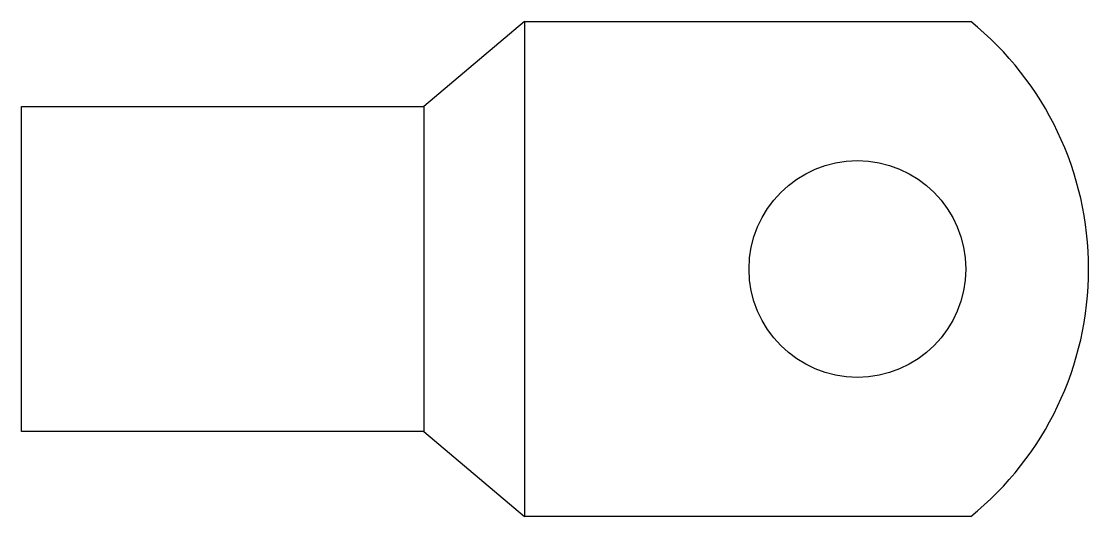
# Model space of a CAD drawing. Extents: x 0 to 68.9, y 0 to 32.
import ezdxf

# ---------------------------------------------------------------- set-up
doc = ezdxf.new("R2010")
doc.units = 0

# ---------------------------------------------------------------- blocks, each defined once
blk = doc.blocks.new('SC150_c')
for p, q in [((-21.5, 16), (-28, 10.5)), ((-21.5, 16), (-21.5, -16)), ((-28, 10.5), (-28, -10.5)), ((-28, -10.5), (-21.5, -16))]:
    blk.add_line(p, q)
for points in [[(-21.5, 16), (7.317, 16)], [(-28, -10.5), (-54, -10.5), (-54, 10.5), (-28, 10.5)], [(7.317, -16), (-21.5, -16)]]:
    blk.add_lwpolyline(points)
blk.add_circle((0, 0), 7)
blk.add_arc((-5.673, 0), 20.609, 309.07212, 50.92788)

msp = doc.modelspace()

# ---------------------------------------------------------------- block references
msp.add_blockref('SC150_c', (54, 16))

doc.saveas('drawing.dxf')
